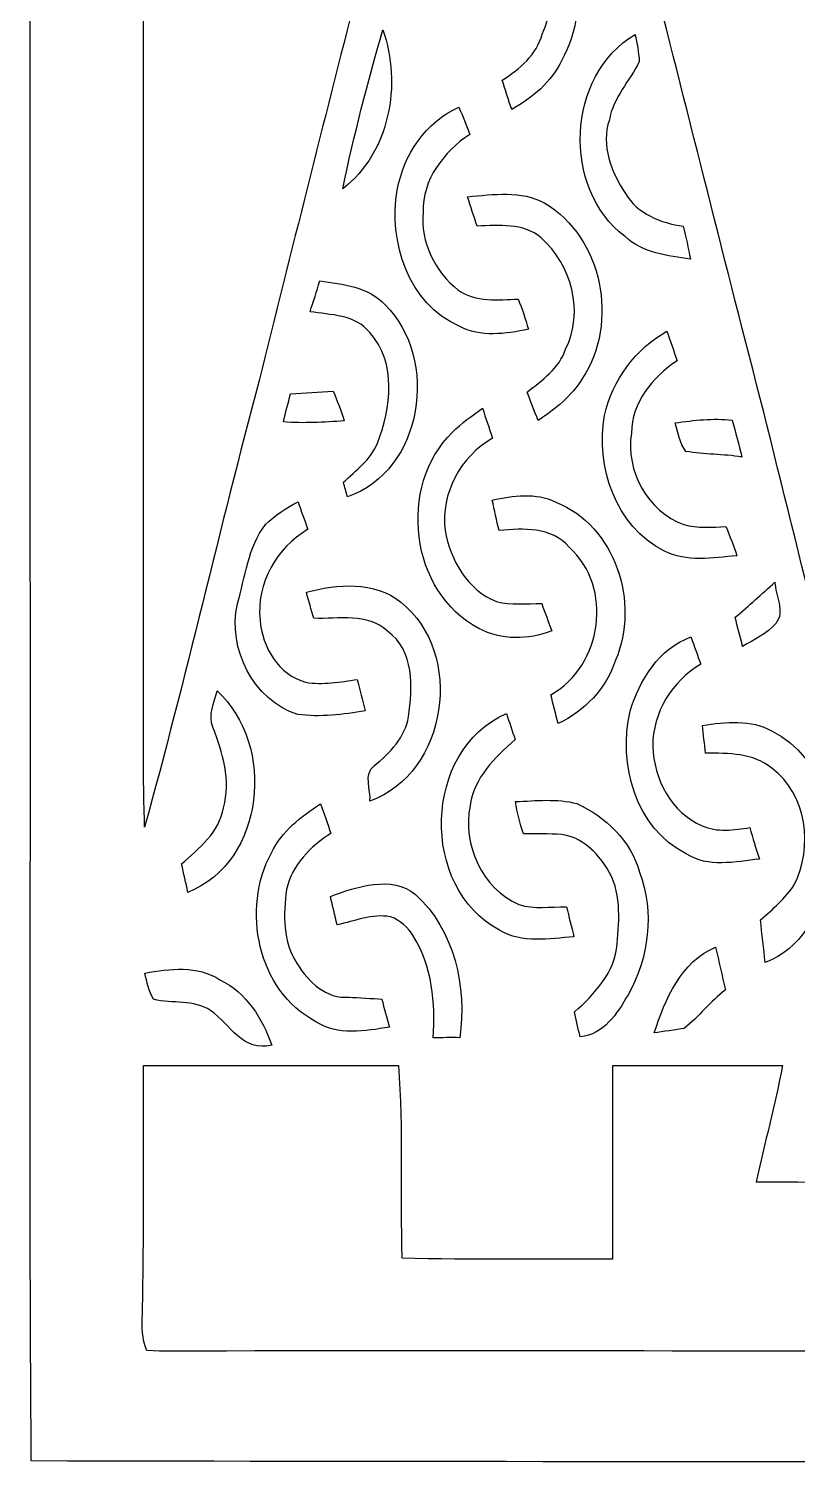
# Model space of a CAD drawing. Header units: centimetres. Extents: x -13.5 to 13.4, y -13.4 to 13.4.
# Drawn here: x -13.53 to -4.69, y -13.38 to 3.1 of the extents above; entities that cross this region are included whole.
import ezdxf

# ---------------------------------------------------------------- set-up
doc = ezdxf.new("R2010")
doc.units = ezdxf.units.CM
doc.header["$MEASUREMENT"] = 0
doc.layers.add('Camada 1', color=7, linetype='Continuous')

msp = doc.modelspace()

# ---------------------------------------------------------------- linework, layer by layer
at = {"layer": 'Camada 1', "color": 13}
for points, knots in [([(-13.51104, 13.4052), (-4.53884, 13.40555), (4.43336, 13.40591), (13.4052, 13.4052), (13.4052, 13.4052), (13.40555, 4.48028), (13.40591, -4.445), (13.4052, -13.36992), (13.4052, -13.36992), (4.43689, -13.36499), (-4.53178, -13.38121), (-13.5001, -13.36181), (-13.5001, -13.36181), (-13.52656, -9.94304), (-13.50398, -6.52357), (-13.51139, -3.10444), (-13.51139, -3.10444), (-13.51104, 2.39889), (-13.51174, 7.90222), (-13.51104, 13.4052), (-13.51104, 13.4052), (-13.51104, 13.4052), (-13.51104, 13.4052), (-13.51104, 13.4052)], [0, 0, 0, 0, 0.14285714, 0.14285714, 0.14285714, 0.14285714, 0.28571429, 0.28571429, 0.28571429, 0.28571429, 0.42857143, 0.42857143, 0.42857143, 0.42857143, 0.57142857, 0.57142857, 0.57142857, 0.57142857, 0.71428571, 0.71428571, 0.71428571, 0.71428571, 1, 1, 1, 1]), ([(-12.20576, 12.1352), (-12.20717, 6.36164), (-12.20505, 0.58773), (-12.20682, -5.18583), (-12.20682, -5.18583), (-12.20646, -5.48393), (-12.20223, -5.78203), (-12.1927, -6.08012), (-12.1927, -6.08012), (-11.72175, -4.37727), (-11.33016, -2.65395), (-10.87649, -0.94686), (-10.87649, -0.94686), (-10.13954, 2.01542), (-9.38071, 4.97205), (-8.63776, 7.93256), (-8.63776, 7.93256), (-8.60742, 8.07473), (-8.58661, 8.21866), (-8.56227, 8.36189), (-8.56227, 8.36189), (-8.92387, 8.17174), (-9.27982, 7.96995), (-9.65059, 7.79815), (-9.65059, 7.79815), (-9.58674, 8.43315), (-9.42728, 9.05439), (-9.37895, 9.69116), (-9.37895, 9.69116), (-9.81534, 10.03794), (-10.24784, 10.39142), (-10.65706, 10.7696), (-10.65706, 10.7696), (-10.06475, 10.8966), (-9.46079, 10.96398), (-8.86142, 11.05006), (-8.86142, 11.05006), (-8.67727, 11.40354), (-8.50829, 11.76514), (-8.35977, 12.13485), (-8.35977, 12.13485), (-9.64177, 12.13626), (-10.92376, 12.13555), (-12.20576, 12.1352), (-12.20576, 12.1352), (-12.20576, 12.1352), (-12.20576, 12.1352), (-12.20576, 12.1352)], [0, 0, 0, 0, 0.07692308, 0.07692308, 0.07692308, 0.07692308, 0.15384615, 0.15384615, 0.15384615, 0.15384615, 0.23076923, 0.23076923, 0.23076923, 0.23076923, 0.30769231, 0.30769231, 0.30769231, 0.30769231, 0.38461538, 0.38461538, 0.38461538, 0.38461538, 0.46153846, 0.46153846, 0.46153846, 0.46153846, 0.53846154, 0.53846154, 0.53846154, 0.53846154, 0.61538462, 0.61538462, 0.61538462, 0.61538462, 0.69230769, 0.69230769, 0.69230769, 0.69230769, 0.76923077, 0.76923077, 0.76923077, 0.76923077, 0.84615385, 0.84615385, 0.84615385, 0.84615385, 1, 1, 1, 1]), ([(-7.69867, 12.13167), (-7.55297, 11.75985), (-7.37059, 11.4046), (-7.19561, 11.04618), (-7.19561, 11.04618), (-6.59518, 10.95975), (-5.9944, 10.87296), (-5.39644, 10.77136), (-5.39644, 10.77136), (-5.75627, 10.40518), (-6.18349, 10.11625), (-6.56237, 9.77194), (-6.56237, 9.77194), (-6.65092, 9.69962), (-6.69996, 9.59097), (-6.64916, 9.47138), (-6.64916, 9.47138), (-6.5853, 8.9034), (-6.44454, 8.34672), (-6.38881, 7.77734), (-6.38881, 7.77734), (-6.77086, 7.96219), (-7.13317, 8.18444), (-7.51346, 8.37318), (-7.51346, 8.37318), (-7.22489, 7.1314), (-6.89116, 5.89986), (-6.58848, 4.66125), (-6.58848, 4.66125), (-6.1662, 2.99085), (-5.74393, 1.32009), (-5.32059, -0.35031), (-5.32059, -0.35031), (-4.87257, -2.06022), (-4.47992, -3.78495), (-4.0065, -5.48781), (-4.0065, -5.48781), (-3.84634, -5.01544), (-3.72569, -4.53072), (-3.61174, -4.04566), (-3.61174, -4.04566), (-2.83633, -1.02235), (-2.06128, 2.0006), (-1.28764, 5.02461), (-1.28764, 5.02461), (-1.03964, 6.04414), (-0.74401, 7.05273), (-0.52564, 8.07932), (-0.52564, 8.07932), (-0.91546, 7.86518), (-1.29611, 7.6334), (-1.6951, 7.43655), (-1.6951, 7.43655), (-1.60796, 8.10648), (-1.45874, 8.76864), (-1.4037, 9.4421), (-1.4037, 9.4421), (-1.83515, 9.83015), (-2.28953, 10.19351), (-2.69981, 10.6045), (-2.69981, 10.6045), (-2.12337, 10.7449), (-1.52788, 10.77912), (-0.94827, 10.90154), (-0.94827, 10.90154), (-0.84949, 10.92482), (-0.82162, 11.03877), (-0.77576, 11.11603), (-0.77576, 11.11603), (-0.62865, 11.45364), (-0.46743, 11.78595), (-0.34361, 12.13309), (-0.34361, 12.13309), (-2.79541, 12.13661), (-5.24722, 12.13908), (-7.69867, 12.13167), (-7.69867, 12.13167), (-7.69867, 12.13167), (-7.69867, 12.13167), (-7.69867, 12.13167)], [0, 0, 0, 0, 0.04761905, 0.04761905, 0.04761905, 0.04761905, 0.0952381, 0.0952381, 0.0952381, 0.0952381, 0.14285714, 0.14285714, 0.14285714, 0.14285714, 0.19047619, 0.19047619, 0.19047619, 0.19047619, 0.23809524, 0.23809524, 0.23809524, 0.23809524, 0.28571429, 0.28571429, 0.28571429, 0.28571429, 0.33333333, 0.33333333, 0.33333333, 0.33333333, 0.38095238, 0.38095238, 0.38095238, 0.38095238, 0.42857143, 0.42857143, 0.42857143, 0.42857143, 0.47619048, 0.47619048, 0.47619048, 0.47619048, 0.52380952, 0.52380952, 0.52380952, 0.52380952, 0.57142857, 0.57142857, 0.57142857, 0.57142857, 0.61904762, 0.61904762, 0.61904762, 0.61904762, 0.66666667, 0.66666667, 0.66666667, 0.66666667, 0.71428571, 0.71428571, 0.71428571, 0.71428571, 0.76190476, 0.76190476, 0.76190476, 0.76190476, 0.80952381, 0.80952381, 0.80952381, 0.80952381, 0.85714286, 0.85714286, 0.85714286, 0.85714286, 0.9047619, 0.9047619, 0.9047619, 0.9047619, 1, 1, 1, 1]), ([(-8.7637, 4.73322), (-8.72772, 4.61716), (-8.6868, 4.50286), (-8.642, 4.38997), (-8.642, 4.38997), (-8.4589, 4.38538), (-8.2684, 4.41572), (-8.09096, 4.35963), (-8.09096, 4.35963), (-7.61506, 4.14549), (-7.39528, 3.50308), (-7.61965, 3.03318), (-7.61965, 3.03318), (-7.68456, 2.79435), (-7.88, 2.63031), (-8.08002, 2.50331), (-8.08002, 2.50331), (-8.04439, 2.39113), (-8.00982, 2.27753), (-7.96995, 2.16641), (-7.96995, 2.16641), (-7.7343, 2.30117), (-7.51205, 2.48214), (-7.39634, 2.73332), (-7.39634, 2.73332), (-7.02028, 3.38843), (-7.24359, 4.34799), (-7.93926, 4.69124), (-7.93926, 4.69124), (-8.19185, 4.83129), (-8.49207, 4.79107), (-8.7637, 4.73322), (-8.7637, 4.73322), (-8.7637, 4.73322), (-8.7637, 4.73322), (-8.7637, 4.73322)], [0, 0, 0, 0, 0.1, 0.1, 0.1, 0.1, 0.2, 0.2, 0.2, 0.2, 0.3, 0.3, 0.3, 0.3, 0.4, 0.4, 0.4, 0.4, 0.5, 0.5, 0.5, 0.5, 0.6, 0.6, 0.6, 0.6, 0.7, 0.7, 0.7, 0.7, 0.8, 0.8, 0.8, 0.8, 1, 1, 1, 1]), ([(-9.45374, 3.08363), (-9.62589, 2.48003), (-9.78641, 1.87149), (-9.91447, 1.25659), (-9.91447, 1.25659), (-9.37225, 1.67428), (-9.23325, 2.45851), (-9.45374, 3.08363), (-9.45374, 3.08363), (-9.45374, 3.08363), (-9.45374, 3.08363), (-9.45374, 3.08363)], [0, 0, 0, 0, 0.25, 0.25, 0.25, 0.25, 0.5, 0.5, 0.5, 0.5, 1, 1, 1, 1]), ([(-6.66785, 0.70556), (-6.46501, 0.51752), (-6.17749, 0.48331), (-5.91608, 0.44697), (-5.91608, 0.44697), (-5.94148, 0.57432), (-5.96724, 0.69991), (-5.99899, 0.82515), (-5.99899, 0.82515), (-6.25475, 0.86042), (-6.52709, 0.97014), (-6.66432, 1.20156), (-6.66432, 1.20156), (-6.82625, 1.44745), (-6.94761, 1.75295), (-6.84812, 2.04823), (-6.84812, 2.04823), (-6.80579, 2.3047), (-6.61211, 2.49343), (-6.50381, 2.71992), (-6.50381, 2.71992), (-6.51157, 2.8254), (-6.52956, 2.92806), (-6.5532, 3.03071), (-6.5532, 3.03071), (-7.34483, 2.55446), (-7.40022, 1.26294), (-6.66785, 0.70556), (-6.66785, 0.70556), (-6.66785, 0.70556), (-6.66785, 0.70556), (-6.66785, 0.70556)], [0, 0, 0, 0, 0.11111111, 0.11111111, 0.11111111, 0.11111111, 0.22222222, 0.22222222, 0.22222222, 0.22222222, 0.33333333, 0.33333333, 0.33333333, 0.33333333, 0.44444444, 0.44444444, 0.44444444, 0.44444444, 0.55555556, 0.55555556, 0.55555556, 0.55555556, 0.66666667, 0.66666667, 0.66666667, 0.66666667, 0.77777778, 0.77777778, 0.77777778, 0.77777778, 1, 1, 1, 1]), ([(-9.28687, 1.23931), (-9.39271, 0.65511), (-9.15846, -0.07197), (-8.57567, -0.32209), (-8.57567, -0.32209), (-8.33049, -0.45649), (-8.04122, -0.41169), (-7.7791, -0.35877), (-7.7791, -0.35877), (-7.81156, -0.24095), (-7.85177, -0.12559), (-7.89622, -0.01199), (-7.89622, -0.01199), (-8.1287, -0.02222), (-8.38517, -0.04868), (-8.5859, 0.09066), (-8.5859, 0.09066), (-8.8519, 0.30057), (-9.0237, 0.64417), (-8.98984, 0.98672), (-8.98984, 0.98672), (-9.00183, 1.36066), (-8.75171, 1.68204), (-8.45397, 1.88136), (-8.45397, 1.88136), (-8.49171, 1.98755), (-8.53475, 2.09162), (-8.57885, 2.19534), (-8.57885, 2.19534), (-8.95914, 2.02071), (-9.21597, 1.64853), (-9.28687, 1.23931), (-9.28687, 1.23931), (-9.28687, 1.23931), (-9.28687, 1.23931), (-9.28687, 1.23931)], [0, 0, 0, 0, 0.1, 0.1, 0.1, 0.1, 0.2, 0.2, 0.2, 0.2, 0.3, 0.3, 0.3, 0.3, 0.4, 0.4, 0.4, 0.4, 0.5, 0.5, 0.5, 0.5, 0.6, 0.6, 0.6, 0.6, 0.7, 0.7, 0.7, 0.7, 0.8, 0.8, 0.8, 0.8, 1, 1, 1, 1]), ([(-8.47831, 1.16452), (-8.44515, 1.05092), (-8.40775, 0.93839), (-8.36718, 0.82691), (-8.36718, 0.82691), (-8.1153, 0.83573), (-7.84084, 0.86536), (-7.63199, 0.6925), (-7.63199, 0.6925), (-7.28521, 0.38241), (-7.13422, -0.16016), (-7.35154, -0.58879), (-7.35154, -0.58879), (-7.42491, -0.80892), (-7.62035, -0.94615), (-7.79533, -1.08091), (-7.79533, -1.08091), (-7.75405, -1.18886), (-7.71207, -1.29822), (-7.66762, -1.40582), (-7.66762, -1.40582), (-7.46901, -1.27847), (-7.28027, -1.12571), (-7.1561, -0.92146), (-7.1561, -0.92146), (-6.73806, -0.28434), (-6.92221, 0.69603), (-7.59107, 1.08938), (-7.59107, 1.08938), (-7.86412, 1.24248), (-8.18197, 1.18851), (-8.47831, 1.16452), (-8.47831, 1.16452), (-8.47831, 1.16452), (-8.47831, 1.16452), (-8.47831, 1.16452)], [0, 0, 0, 0, 0.1, 0.1, 0.1, 0.1, 0.2, 0.2, 0.2, 0.2, 0.3, 0.3, 0.3, 0.3, 0.4, 0.4, 0.4, 0.4, 0.5, 0.5, 0.5, 0.5, 0.6, 0.6, 0.6, 0.6, 0.7, 0.7, 0.7, 0.7, 0.8, 0.8, 0.8, 0.8, 1, 1, 1, 1]), ([(-10.17834, 0.19614), (-10.21292, 0.07726), (-10.25066, -0.04057), (-10.29053, -0.15769), (-10.29053, -0.15769), (-10.0591, -0.19367), (-9.76454, -0.19085), (-9.60473, -0.39652), (-9.60473, -0.39652), (-9.28864, -0.74754), (-9.35884, -1.26436), (-9.51406, -1.6697), (-9.51406, -1.6697), (-9.59344, -1.85773), (-9.76242, -1.98191), (-9.90706, -2.11772), (-9.90706, -2.11772), (-9.89154, -2.17311), (-9.87672, -2.22814), (-9.86155, -2.28424), (-9.86155, -2.28424), (-8.99019, -1.99108), (-8.79828, -0.69356), (-9.42693, -0.07796), (-9.42693, -0.07796), (-9.62131, 0.13017), (-9.9127, 0.16051), (-10.17834, 0.19614), (-10.17834, 0.19614), (-10.17834, 0.19614), (-10.17834, 0.19614), (-10.17834, 0.19614)], [0, 0, 0, 0, 0.11111111, 0.11111111, 0.11111111, 0.11111111, 0.22222222, 0.22222222, 0.22222222, 0.22222222, 0.33333333, 0.33333333, 0.33333333, 0.33333333, 0.44444444, 0.44444444, 0.44444444, 0.44444444, 0.55555556, 0.55555556, 0.55555556, 0.55555556, 0.66666667, 0.66666667, 0.66666667, 0.66666667, 0.77777778, 0.77777778, 0.77777778, 0.77777778, 1, 1, 1, 1]), ([(-6.90245, -1.34832), (-7.00899, -1.93252), (-6.77686, -2.6289), (-6.22053, -2.90477), (-6.22053, -2.90477), (-5.95842, -3.04306), (-5.66173, -2.98379), (-5.38127, -2.96263), (-5.38127, -2.96263), (-5.41831, -2.84833), (-5.46276, -2.7365), (-5.50721, -2.62502), (-5.50721, -2.62502), (-5.66843, -2.6356), (-5.83565, -2.64795), (-5.99264, -2.60385), (-5.99264, -2.60385), (-6.40715, -2.45075), (-6.66291, -1.9872), (-6.59447, -1.55293), (-6.59447, -1.55293), (-6.5913, -1.20227), (-6.35141, -0.90523), (-6.06848, -0.72214), (-6.06848, -0.72214), (-6.10694, -0.60854), (-6.14645, -0.4953), (-6.18596, -0.38241), (-6.18596, -0.38241), (-6.55073, -0.5842), (-6.81214, -0.94262), (-6.90245, -1.34832), (-6.90245, -1.34832), (-6.90245, -1.34832), (-6.90245, -1.34832), (-6.90245, -1.34832)], [0, 0, 0, 0, 0.1, 0.1, 0.1, 0.1, 0.2, 0.2, 0.2, 0.2, 0.3, 0.3, 0.3, 0.3, 0.4, 0.4, 0.4, 0.4, 0.5, 0.5, 0.5, 0.5, 0.6, 0.6, 0.6, 0.6, 0.7, 0.7, 0.7, 0.7, 0.8, 0.8, 0.8, 0.8, 1, 1, 1, 1]), ([(-10.51384, -1.10172), (-10.54417, -1.20826), (-10.5724, -1.31586), (-10.59674, -1.42452), (-10.59674, -1.42452), (-10.36355, -1.44216), (-10.12966, -1.42699), (-9.89647, -1.41182), (-9.89647, -1.41182), (-9.93387, -1.29611), (-9.97867, -1.18286), (-10.02347, -1.06997), (-10.02347, -1.06997), (-10.18681, -1.08338), (-10.3505, -1.09079), (-10.51384, -1.10172), (-10.51384, -1.10172), (-10.51384, -1.10172), (-10.51384, -1.10172), (-10.51384, -1.10172)], [0, 0, 0, 0, 0.16666667, 0.16666667, 0.16666667, 0.16666667, 0.33333333, 0.33333333, 0.33333333, 0.33333333, 0.5, 0.5, 0.5, 0.5, 0.66666667, 0.66666667, 0.66666667, 0.66666667, 1, 1, 1, 1]), ([(-8.65258, -1.5434), (-9.28582, -2.15829), (-9.14365, -3.38384), (-8.34884, -3.79695), (-8.34884, -3.79695), (-8.09272, -3.93841), (-7.77981, -3.92924), (-7.51134, -3.82517), (-7.51134, -3.82517), (-7.5498, -3.72075), (-7.5879, -3.61597), (-7.62564, -3.5119), (-7.62564, -3.5119), (-7.79921, -3.50943), (-7.97701, -3.52989), (-8.1467, -3.48932), (-8.1467, -3.48932), (-8.48148, -3.35774), (-8.67622, -3.00919), (-8.73795, -2.66982), (-8.73795, -2.66982), (-8.7891, -2.24367), (-8.55909, -1.82174), (-8.19185, -1.60937), (-8.19185, -1.60937), (-8.23066, -1.49472), (-8.26982, -1.38077), (-8.30721, -1.26612), (-8.30721, -1.26612), (-8.4261, -1.35326), (-8.54922, -1.43686), (-8.65258, -1.5434), (-8.65258, -1.5434), (-8.65258, -1.5434), (-8.65258, -1.5434), (-8.65258, -1.5434)], [0, 0, 0, 0, 0.1, 0.1, 0.1, 0.1, 0.2, 0.2, 0.2, 0.2, 0.3, 0.3, 0.3, 0.3, 0.4, 0.4, 0.4, 0.4, 0.5, 0.5, 0.5, 0.5, 0.6, 0.6, 0.6, 0.6, 0.7, 0.7, 0.7, 0.7, 0.8, 0.8, 0.8, 0.8, 1, 1, 1, 1]), ([(-6.09106, -1.43475), (-6.05896, -1.54587), (-6.03991, -1.66758), (-5.96865, -1.76212), (-5.96865, -1.76212), (-5.75663, -1.80164), (-5.53649, -1.79035), (-5.32306, -1.82845), (-5.32306, -1.82845), (-5.36011, -1.68592), (-5.39679, -1.54481), (-5.43525, -1.4037), (-5.43525, -1.4037), (-5.65397, -1.37901), (-5.8741, -1.4037), (-6.09106, -1.43475), (-6.09106, -1.43475), (-6.09106, -1.43475), (-6.09106, -1.43475), (-6.09106, -1.43475)], [0, 0, 0, 0, 0.16666667, 0.16666667, 0.16666667, 0.16666667, 0.33333333, 0.33333333, 0.33333333, 0.33333333, 0.5, 0.5, 0.5, 0.5, 0.66666667, 0.66666667, 0.66666667, 0.66666667, 1, 1, 1, 1]), ([(-8.19467, -2.32198), (-8.17104, -2.43875), (-8.14529, -2.55693), (-8.11671, -2.673), (-8.11671, -2.673), (-7.83555, -2.64654), (-7.51558, -2.62643), (-7.30955, -2.86456), (-7.30955, -2.86456), (-6.79909, -3.3207), (-6.92891, -4.23086), (-7.52016, -4.55859), (-7.52016, -4.55859), (-7.49441, -4.66937), (-7.46619, -4.77943), (-7.43691, -4.89021), (-7.43691, -4.89021), (-7.12999, -4.74486), (-6.88199, -4.48733), (-6.77757, -4.16101), (-6.77757, -4.16101), (-6.49323, -3.50767), (-6.77933, -2.61514), (-7.46372, -2.34456), (-7.46372, -2.34456), (-7.6969, -2.23273), (-7.95302, -2.26977), (-8.19467, -2.32198), (-8.19467, -2.32198), (-8.19467, -2.32198), (-8.19467, -2.32198), (-8.19467, -2.32198)], [0, 0, 0, 0, 0.11111111, 0.11111111, 0.11111111, 0.11111111, 0.22222222, 0.22222222, 0.22222222, 0.22222222, 0.33333333, 0.33333333, 0.33333333, 0.33333333, 0.44444444, 0.44444444, 0.44444444, 0.44444444, 0.55555556, 0.55555556, 0.55555556, 0.55555556, 0.66666667, 0.66666667, 0.66666667, 0.66666667, 0.77777778, 0.77777778, 0.77777778, 0.77777778, 1, 1, 1, 1]), ([(-10.80347, -2.60138), (-11.00314, -2.86632), (-11.0363, -3.20675), (-11.12555, -3.51614), (-11.12555, -3.51614), (-11.24126, -4.03154), (-10.94458, -4.62386), (-10.43129, -4.78649), (-10.43129, -4.78649), (-10.17411, -4.8193), (-9.91059, -4.78825), (-9.65588, -4.74274), (-9.65588, -4.74274), (-9.68622, -4.62245), (-9.71832, -4.50321), (-9.74725, -4.38291), (-9.74725, -4.38291), (-9.94234, -4.41713), (-10.14377, -4.44676), (-10.34097, -4.41572), (-10.34097, -4.41572), (-10.65177, -4.33282), (-10.84051, -4.00932), (-10.86555, -3.70311), (-10.86555, -3.70311), (-10.91036, -3.27731), (-10.67576, -2.87267), (-10.31628, -2.65818), (-10.31628, -2.65818), (-10.35367, -2.55199), (-10.39213, -2.44651), (-10.42882, -2.34033), (-10.42882, -2.34033), (-10.56428, -2.41088), (-10.68987, -2.49943), (-10.80347, -2.60138), (-10.80347, -2.60138), (-10.80347, -2.60138), (-10.80347, -2.60138), (-10.80347, -2.60138)], [0, 0, 0, 0, 0.09090909, 0.09090909, 0.09090909, 0.09090909, 0.18181818, 0.18181818, 0.18181818, 0.18181818, 0.27272727, 0.27272727, 0.27272727, 0.27272727, 0.36363636, 0.36363636, 0.36363636, 0.36363636, 0.45454545, 0.45454545, 0.45454545, 0.45454545, 0.54545455, 0.54545455, 0.54545455, 0.54545455, 0.63636364, 0.63636364, 0.63636364, 0.63636364, 0.72727273, 0.72727273, 0.72727273, 0.72727273, 0.81818182, 0.81818182, 0.81818182, 0.81818182, 1, 1, 1, 1]), ([(-10.33286, -3.38173), (-10.30499, -3.48156), (-10.27712, -3.5814), (-10.24749, -3.68088), (-10.24749, -3.68088), (-9.96456, -3.69323), (-9.62695, -3.6135), (-9.40082, -3.8287), (-9.40082, -3.8287), (-9.08297, -4.05306), (-9.11613, -4.47428), (-9.1567, -4.81118), (-9.1567, -4.81118), (-9.19868, -5.0486), (-9.36978, -5.22922), (-9.5504, -5.37422), (-9.5504, -5.37422), (-9.68234, -5.46841), (-9.58603, -5.65891), (-9.6019, -5.78273), (-9.6019, -5.78273), (-8.7062, -5.45994), (-8.509, -4.07705), (-9.24666, -3.49532), (-9.24666, -3.49532), (-9.55252, -3.25014), (-9.97761, -3.28401), (-10.33286, -3.38173), (-10.33286, -3.38173), (-10.33286, -3.38173), (-10.33286, -3.38173), (-10.33286, -3.38173)], [0, 0, 0, 0, 0.11111111, 0.11111111, 0.11111111, 0.11111111, 0.22222222, 0.22222222, 0.22222222, 0.22222222, 0.33333333, 0.33333333, 0.33333333, 0.33333333, 0.44444444, 0.44444444, 0.44444444, 0.44444444, 0.55555556, 0.55555556, 0.55555556, 0.55555556, 0.66666667, 0.66666667, 0.66666667, 0.66666667, 0.77777778, 0.77777778, 0.77777778, 0.77777778, 1, 1, 1, 1]), ([(-5.40173, -3.66959), (-5.37316, -3.78107), (-5.34494, -3.89326), (-5.31566, -4.00509), (-5.31566, -4.00509), (-5.18372, -3.92677), (-5.03696, -3.85904), (-4.93536, -3.74086), (-4.93536, -3.74086), (-4.82036, -3.60468), (-4.94383, -3.41524), (-4.94383, -3.26602), (-4.94383, -3.26602), (-5.09517, -3.40219), (-5.24616, -3.53836), (-5.40173, -3.66959), (-5.40173, -3.66959), (-5.40173, -3.66959), (-5.40173, -3.66959), (-5.40173, -3.66959)], [0, 0, 0, 0, 0.16666667, 0.16666667, 0.16666667, 0.16666667, 0.33333333, 0.33333333, 0.33333333, 0.33333333, 0.5, 0.5, 0.5, 0.5, 0.66666667, 0.66666667, 0.66666667, 0.66666667, 1, 1, 1, 1]), ([(-6.6107, -4.7498), (-6.74723, -5.35517), (-6.55108, -6.0893), (-5.96441, -6.38845), (-5.96441, -6.38845), (-5.71006, -6.55038), (-5.40385, -6.47912), (-5.12339, -6.44807), (-5.12339, -6.44807), (-5.16079, -6.32742), (-5.19959, -6.20748), (-5.23311, -6.08577), (-5.23311, -6.08577), (-5.41408, -6.1154), (-5.60987, -6.14221), (-5.78238, -6.06531), (-5.78238, -6.06531), (-6.13622, -5.91361), (-6.33836, -5.52415), (-6.34859, -5.15197), (-6.34859, -5.15197), (-6.35071, -4.76321), (-6.1281, -4.40478), (-5.7979, -4.20864), (-5.7979, -4.20864), (-5.8353, -4.10386), (-5.87269, -3.99979), (-5.90938, -3.89537), (-5.90938, -3.89537), (-6.27768, -4.02661), (-6.50205, -4.39102), (-6.6107, -4.7498), (-6.6107, -4.7498), (-6.6107, -4.7498), (-6.6107, -4.7498), (-6.6107, -4.7498)], [0, 0, 0, 0, 0.1, 0.1, 0.1, 0.1, 0.2, 0.2, 0.2, 0.2, 0.3, 0.3, 0.3, 0.3, 0.4, 0.4, 0.4, 0.4, 0.5, 0.5, 0.5, 0.5, 0.6, 0.6, 0.6, 0.6, 0.7, 0.7, 0.7, 0.7, 0.8, 0.8, 0.8, 0.8, 1, 1, 1, 1]), ([(-11.35874, -4.51591), (-11.39437, -4.6482), (-11.46281, -4.79637), (-11.40742, -4.93254), (-11.40742, -4.93254), (-11.29383, -5.22464), (-11.19822, -5.54496), (-11.28571, -5.85823), (-11.28571, -5.85823), (-11.33263, -6.13727), (-11.56829, -6.32707), (-11.76831, -6.50416), (-11.76831, -6.50416), (-11.74327, -6.61317), (-11.71892, -6.72218), (-11.69494, -6.83154), (-11.69494, -6.83154), (-10.80594, -6.47171), (-10.68246, -5.13786), (-11.35874, -4.51591), (-11.35874, -4.51591), (-11.35874, -4.51591), (-11.35874, -4.51591), (-11.35874, -4.51591)], [0, 0, 0, 0, 0.14285714, 0.14285714, 0.14285714, 0.14285714, 0.28571429, 0.28571429, 0.28571429, 0.28571429, 0.42857143, 0.42857143, 0.42857143, 0.42857143, 0.57142857, 0.57142857, 0.57142857, 0.57142857, 0.71428571, 0.71428571, 0.71428571, 0.71428571, 1, 1, 1, 1]), ([(-8.11177, -7.26581), (-7.8493, -7.42139), (-7.54239, -7.36318), (-7.25593, -7.34166), (-7.25593, -7.34166), (-7.28169, -7.22595), (-7.31202, -7.11165), (-7.34272, -6.9977), (-7.34272, -6.9977), (-7.52404, -6.99382), (-7.71349, -7.02804), (-7.88811, -6.96948), (-7.88811, -6.96948), (-8.31462, -6.78603), (-8.53687, -6.28262), (-8.45044, -5.836), (-8.45044, -5.836), (-8.41057, -5.51674), (-8.16045, -5.27756), (-7.93256, -5.07436), (-7.93256, -5.07436), (-7.96502, -4.97417), (-7.99924, -4.87468), (-8.03099, -4.77485), (-8.03099, -4.77485), (-8.99513, -5.19395), (-9.03252, -6.7751), (-8.11177, -7.26581), (-8.11177, -7.26581), (-8.11177, -7.26581), (-8.11177, -7.26581), (-8.11177, -7.26581)], [0, 0, 0, 0, 0.11111111, 0.11111111, 0.11111111, 0.11111111, 0.22222222, 0.22222222, 0.22222222, 0.22222222, 0.33333333, 0.33333333, 0.33333333, 0.33333333, 0.44444444, 0.44444444, 0.44444444, 0.44444444, 0.55555556, 0.55555556, 0.55555556, 0.55555556, 0.66666667, 0.66666667, 0.66666667, 0.66666667, 0.77777778, 0.77777778, 0.77777778, 0.77777778, 1, 1, 1, 1]), ([(-5.77779, -4.91102), (-5.76686, -5.0165), (-5.75486, -5.12516), (-5.74075, -5.23134), (-5.74075, -5.23134), (-5.47829, -5.2324), (-5.19465, -5.2264), (-4.97911, -5.4042), (-4.97911, -5.4042), (-4.57482, -5.70583), (-4.50321, -6.31049), (-4.72158, -6.74546), (-4.72158, -6.74546), (-4.82812, -6.89927), (-4.96711, -7.02451), (-5.10893, -7.14481), (-5.10893, -7.14481), (-5.09411, -7.3092), (-5.07506, -7.47219), (-5.0546, -7.63658), (-5.0546, -7.63658), (-4.65561, -7.487), (-4.41854, -7.07037), (-4.33176, -6.67209), (-4.33176, -6.67209), (-4.15996, -6.05684), (-4.37903, -5.28144), (-4.97699, -4.97734), (-4.97699, -4.97734), (-5.22041, -4.83764), (-5.51286, -4.87468), (-5.77779, -4.91102), (-5.77779, -4.91102), (-5.77779, -4.91102), (-5.77779, -4.91102), (-5.77779, -4.91102)], [0, 0, 0, 0, 0.1, 0.1, 0.1, 0.1, 0.2, 0.2, 0.2, 0.2, 0.3, 0.3, 0.3, 0.3, 0.4, 0.4, 0.4, 0.4, 0.5, 0.5, 0.5, 0.5, 0.6, 0.6, 0.6, 0.6, 0.7, 0.7, 0.7, 0.7, 0.8, 0.8, 0.8, 0.8, 1, 1, 1, 1]), ([(-7.92586, -5.78626), (-7.90928, -5.91291), (-7.87717, -6.03709), (-7.8366, -6.15879), (-7.8366, -6.15879), (-7.6902, -6.15703), (-7.54345, -6.15421), (-7.39669, -6.16656), (-7.39669, -6.16656), (-7.16915, -6.19478), (-6.98888, -6.3694), (-6.87423, -6.55743), (-6.87423, -6.55743), (-6.70736, -6.81073), (-6.73347, -7.13564), (-6.75816, -7.4228), (-6.75816, -7.4228), (-6.78109, -7.75053), (-7.01922, -7.99677), (-7.24852, -8.20526), (-7.24852, -8.20526), (-7.22842, -8.30015), (-7.2069, -8.3947), (-7.18502, -8.48924), (-7.18502, -8.48924), (-6.91197, -8.46737), (-6.75569, -8.22078), (-6.63363, -8.00735), (-6.63363, -8.00735), (-6.39127, -7.58472), (-6.32883, -7.05944), (-6.49993, -6.59941), (-6.49993, -6.59941), (-6.59977, -6.23923), (-6.88869, -5.96265), (-7.22101, -5.81096), (-7.22101, -5.81096), (-7.45031, -5.74851), (-7.69197, -5.77991), (-7.92586, -5.78626), (-7.92586, -5.78626), (-7.92586, -5.78626), (-7.92586, -5.78626), (-7.92586, -5.78626)], [0, 0, 0, 0, 0.08333333, 0.08333333, 0.08333333, 0.08333333, 0.16666667, 0.16666667, 0.16666667, 0.16666667, 0.25, 0.25, 0.25, 0.25, 0.33333333, 0.33333333, 0.33333333, 0.33333333, 0.41666667, 0.41666667, 0.41666667, 0.41666667, 0.5, 0.5, 0.5, 0.5, 0.58333333, 0.58333333, 0.58333333, 0.58333333, 0.66666667, 0.66666667, 0.66666667, 0.66666667, 0.75, 0.75, 0.75, 0.75, 0.83333333, 0.83333333, 0.83333333, 0.83333333, 1, 1, 1, 1]), ([(-10.73503, -6.37469), (-11.08075, -7.02169), (-10.90013, -7.95937), (-10.22315, -8.31709), (-10.22315, -8.31709), (-9.97373, -8.48184), (-9.65659, -8.42433), (-9.37789, -8.38024), (-9.37789, -8.38024), (-9.40752, -8.27229), (-9.43786, -8.16469), (-9.46538, -8.05674), (-9.46538, -8.05674), (-9.55957, -8.05109), (-9.74795, -8.04051), (-9.84215, -8.03522), (-9.84215, -8.03522), (-10.10285, -8.05815), (-10.3131, -7.85883), (-10.43764, -7.65245), (-10.43764, -7.65245), (-10.6052, -7.40339), (-10.60097, -7.08166), (-10.56005, -6.79626), (-10.56005, -6.79626), (-10.49655, -6.51545), (-10.2877, -6.30273), (-10.05099, -6.15386), (-10.05099, -6.15386), (-10.08839, -6.03956), (-10.12931, -5.92667), (-10.16988, -5.81378), (-10.16988, -5.81378), (-10.39283, -5.96194), (-10.61614, -6.12493), (-10.73503, -6.37469), (-10.73503, -6.37469), (-10.73503, -6.37469), (-10.73503, -6.37469), (-10.73503, -6.37469)], [0, 0, 0, 0, 0.09090909, 0.09090909, 0.09090909, 0.09090909, 0.18181818, 0.18181818, 0.18181818, 0.18181818, 0.27272727, 0.27272727, 0.27272727, 0.27272727, 0.36363636, 0.36363636, 0.36363636, 0.36363636, 0.45454545, 0.45454545, 0.45454545, 0.45454545, 0.54545455, 0.54545455, 0.54545455, 0.54545455, 0.63636364, 0.63636364, 0.63636364, 0.63636364, 0.72727273, 0.72727273, 0.72727273, 0.72727273, 0.81818182, 0.81818182, 0.81818182, 0.81818182, 1, 1, 1, 1]), ([(-10.05628, -6.87846), (-10.03053, -6.98606), (-10.00478, -7.09436), (-9.97902, -7.20266), (-9.97902, -7.20266), (-9.77618, -7.16562), (-9.57756, -7.06931), (-9.3666, -7.11235), (-9.3666, -7.11235), (-9.25195, -7.14798), (-9.16305, -7.23653), (-9.0999, -7.33601), (-9.0999, -7.33601), (-8.88294, -7.68174), (-8.84872, -8.1033), (-8.87307, -8.50194), (-8.87307, -8.50194), (-8.77041, -8.50371), (-8.67022, -8.49559), (-8.56685, -8.50124), (-8.56685, -8.50124), (-8.48677, -7.91669), (-8.62718, -7.2644), (-9.07627, -6.85482), (-9.07627, -6.85482), (-9.35672, -6.63081), (-9.75325, -6.76451), (-10.05628, -6.87846), (-10.05628, -6.87846), (-10.05628, -6.87846), (-10.05628, -6.87846), (-10.05628, -6.87846)], [0, 0, 0, 0, 0.11111111, 0.11111111, 0.11111111, 0.11111111, 0.22222222, 0.22222222, 0.22222222, 0.22222222, 0.33333333, 0.33333333, 0.33333333, 0.33333333, 0.44444444, 0.44444444, 0.44444444, 0.44444444, 0.55555556, 0.55555556, 0.55555556, 0.55555556, 0.66666667, 0.66666667, 0.66666667, 0.66666667, 0.77777778, 0.77777778, 0.77777778, 0.77777778, 1, 1, 1, 1]), ([(-6.33201, -8.44515), (-6.24593, -8.4328), (-6.07413, -8.40775), (-5.9884, -8.3954), (-5.9884, -8.3954), (-5.81907, -8.26064), (-5.68607, -8.08355), (-5.51356, -7.95126), (-5.51356, -7.95126), (-5.55061, -7.78616), (-5.58835, -7.62317), (-5.6261, -7.45913), (-5.6261, -7.45913), (-6.02544, -7.63058), (-6.20607, -8.05603), (-6.33201, -8.44515), (-6.33201, -8.44515), (-6.33201, -8.44515), (-6.33201, -8.44515), (-6.33201, -8.44515)], [0, 0, 0, 0, 0.16666667, 0.16666667, 0.16666667, 0.16666667, 0.33333333, 0.33333333, 0.33333333, 0.33333333, 0.5, 0.5, 0.5, 0.5, 0.66666667, 0.66666667, 0.66666667, 0.66666667, 1, 1, 1, 1]), ([(-12.19129, -7.75758), (-12.16307, -7.85918), (-12.1479, -7.96925), (-12.08969, -8.05991), (-12.08969, -8.05991), (-11.87344, -8.11318), (-11.62685, -8.06097), (-11.43353, -8.18903), (-11.43353, -8.18903), (-11.20987, -8.34954), (-11.06029, -8.66845), (-10.73009, -8.58661), (-10.73009, -8.58661), (-10.83769, -8.27828), (-11.0236, -7.98265), (-11.32664, -7.83555), (-11.32664, -7.83555), (-11.58346, -7.66762), (-11.90554, -7.70643), (-12.19129, -7.75758), (-12.19129, -7.75758), (-12.19129, -7.75758), (-12.19129, -7.75758), (-12.19129, -7.75758)], [0, 0, 0, 0, 0.14285714, 0.14285714, 0.14285714, 0.14285714, 0.28571429, 0.28571429, 0.28571429, 0.28571429, 0.42857143, 0.42857143, 0.42857143, 0.42857143, 0.57142857, 0.57142857, 0.57142857, 0.57142857, 0.71428571, 0.71428571, 0.71428571, 0.71428571, 1, 1, 1, 1]), ([(-12.20576, -8.8198), (-12.20999, -9.7723), (-12.19588, -10.72515), (-12.21916, -11.67765), (-12.21916, -11.67765), (-12.22798, -11.817), (-12.22163, -11.96269), (-12.16907, -12.09428), (-12.16907, -12.09428), (-11.97045, -12.11051), (-11.77043, -12.10169), (-11.57111, -12.10451), (-11.57111, -12.10451), (-8.15552, -12.08581), (-4.73922, -12.12109), (-1.32397, -12.08687), (-1.32397, -12.08687), (-1.29011, -11.44446), (-1.31798, -10.80205), (-1.34514, -10.16035), (-1.34514, -10.16035), (-2.61655, -10.15753), (-3.88796, -10.16388), (-5.15937, -10.15753), (-5.15937, -10.15753), (-5.06307, -9.71091), (-4.93959, -9.271), (-4.8581, -8.82156), (-4.8581, -8.82156), (-5.50827, -8.81768), (-6.15844, -8.81874), (-6.80826, -8.8198), (-6.80826, -8.8198), (-6.80861, -9.56028), (-6.80861, -10.30076), (-6.80861, -11.04159), (-6.80861, -11.04159), (-7.61753, -11.03947), (-8.4268, -11.05217), (-9.23537, -11.0303), (-9.23537, -11.0303), (-9.25548, -10.2937), (-9.21844, -9.55569), (-9.27276, -8.82015), (-9.27276, -8.82015), (-10.25066, -8.81803), (-11.22821, -8.81944), (-12.20576, -8.8198), (-12.20576, -8.8198), (-12.20576, -8.8198), (-12.20576, -8.8198), (-12.20576, -8.8198)], [0, 0, 0, 0, 0.07142857, 0.07142857, 0.07142857, 0.07142857, 0.14285714, 0.14285714, 0.14285714, 0.14285714, 0.21428571, 0.21428571, 0.21428571, 0.21428571, 0.28571429, 0.28571429, 0.28571429, 0.28571429, 0.35714286, 0.35714286, 0.35714286, 0.35714286, 0.42857143, 0.42857143, 0.42857143, 0.42857143, 0.5, 0.5, 0.5, 0.5, 0.57142857, 0.57142857, 0.57142857, 0.57142857, 0.64285714, 0.64285714, 0.64285714, 0.64285714, 0.71428571, 0.71428571, 0.71428571, 0.71428571, 0.78571429, 0.78571429, 0.78571429, 0.78571429, 0.85714286, 0.85714286, 0.85714286, 0.85714286, 1, 1, 1, 1])]:
    msp.add_open_spline(points, degree=3, knots=knots, dxfattribs=at)

doc.saveas('drawing.dxf')
